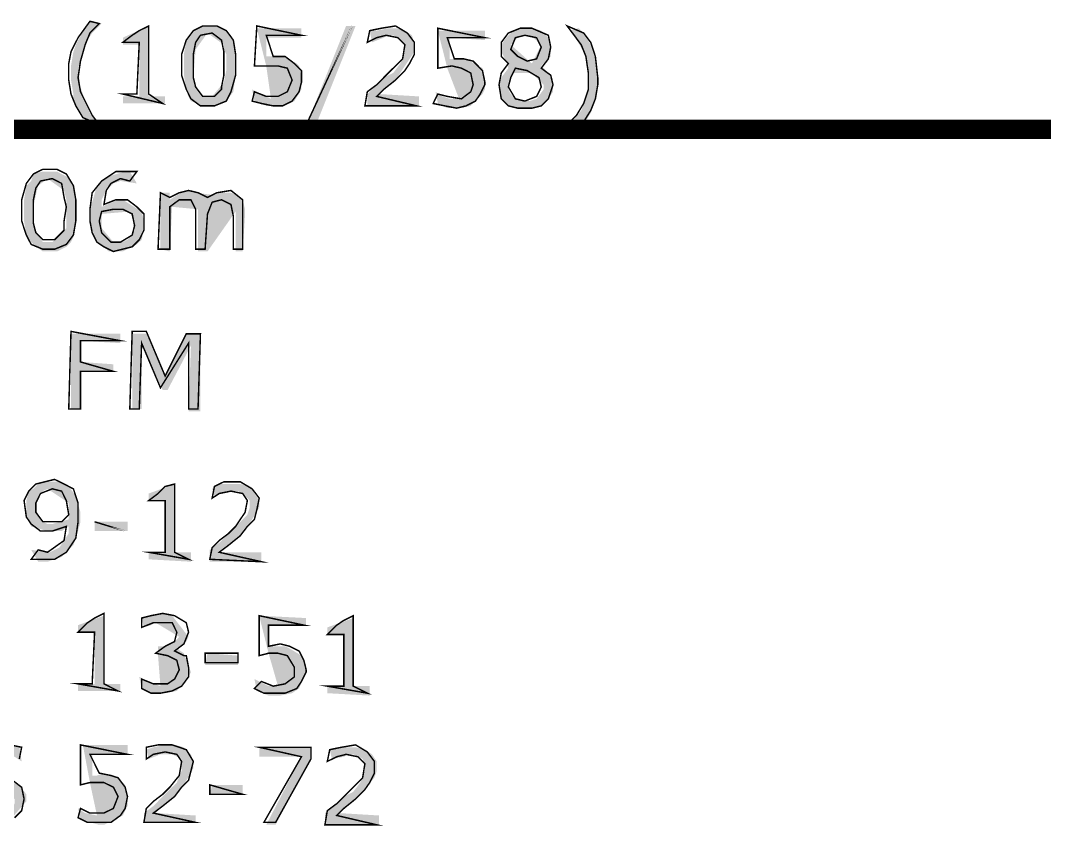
# Model space of a CAD drawing. Header units: millimetres. Extents: x 688550 to 690417, y 7458888 to 7459543.
# Drawn here: x 690059.63 to 690091.9, y 7459474.05 to 7459499.43 of the extents above; entities that cross this region are included whole.
import ezdxf

# ---------------------------------------------------------------- set-up
doc = ezdxf.new("R2010")
doc.units = ezdxf.units.MM
doc.header["$LTSCALE"] = 3
doc.header["$MEASUREMENT"] = 0
for name, color, linetype in [('H', 7, 'Continuous'), ('label_cabos', 7, 'Continuous'), ('P', 7, 'Continuous')]:
    doc.layers.add(name, color=color, linetype=linetype)

msp = doc.modelspace()

# ---------------------------------------------------------------- hatches: boundary and pattern name
at = {"layer": 'H', "linetype": 'Continuous'}
for points in [[(690062.191, 7459496.143), (690061.822, 7459496.143), (690061.671, 7459496.295), (690061.448, 7459496.664), (690061.301, 7459496.887), (690061.301, 7459497.109), (690061.225, 7459497.55), (690061.225, 7459497.996), (690061.301, 7459498.441), (690061.377, 7459498.663), (690061.448, 7459498.81), (690061.671, 7459499.184), (690061.822, 7459499.403), (690062.191, 7459499.331), (690061.969, 7459499.109), (690061.893, 7459499.033), (690061.746, 7459498.81), (690061.671, 7459498.588), (690061.599, 7459498.365), (690061.524, 7459498.147), (690061.448, 7459497.924), (690061.524, 7459497.332), (690061.671, 7459496.887), (690061.822, 7459496.517), (690062.116, 7459496.219), (690062.191, 7459496.143), (690062.191, 7459496.143)], [(690064.191, 7459496.811), (690062.859, 7459496.811), (690062.859, 7459497.034), (690063.376, 7459497.034), (690063.376, 7459498.663), (690062.859, 7459498.663), (690062.859, 7459498.886), (690063.674, 7459499.256), (690063.674, 7459497.034), (690064.191, 7459497.034), (690064.191, 7459496.811)], [(690065.375, 7459496.736), (690065.375, 7459497.034), (690065.526, 7459497.034), (690065.673, 7459497.034), (690066.043, 7459497.479), (690066.118, 7459497.849), (690066.118, 7459498.365), (690066.043, 7459498.516), (690066.043, 7459498.663), (690065.526, 7459499.033), (690065.152, 7459498.516), (690065.081, 7459497.626), (690065.152, 7459497.332), (690065.375, 7459497.034), (690065.375, 7459496.736), (690065.005, 7459496.887), (690064.93, 7459497.034), (690064.858, 7459497.256), (690064.783, 7459497.702), (690064.783, 7459497.996), (690064.783, 7459498.365), (690064.858, 7459498.81), (690065.005, 7459498.962), (690065.081, 7459499.109), (690065.375, 7459499.256), (690065.82, 7459499.256), (690066.118, 7459499.109), (690066.265, 7459498.962), (690066.341, 7459498.81), (690066.412, 7459498.294), (690066.412, 7459497.996), (690066.412, 7459497.702), (690066.341, 7459497.181), (690066.118, 7459496.887), (690065.745, 7459496.736), (690065.375, 7459496.736)], [(690067.525, 7459496.736), (690067.378, 7459496.736), (690067.005, 7459496.887), (690066.933, 7459497.256), (690067.227, 7459497.109), (690067.378, 7459497.034), (690067.525, 7459496.958), (690067.378, 7459497.996), (690067.08, 7459499.184), (690068.487, 7459499.184), (690068.487, 7459498.886), (690067.378, 7459498.886), (690067.378, 7459498.294), (690067.748, 7459498.294), (690067.895, 7459498.294), (690068.042, 7459498.218), (690068.34, 7459498.071), (690068.412, 7459497.996), (690068.487, 7459497.626), (690068.487, 7459497.479), (690068.487, 7459497.256), (690068.265, 7459496.887), (690068.118, 7459496.811), (690067.748, 7459496.736), (690067.525, 7459496.736)], [(690068.71, 7459496.295), (690069.894, 7459499.256), (690070.192, 7459499.256), (690069.008, 7459496.295), (690068.71, 7459496.295)], [(690072.192, 7459496.736), (690070.562, 7459496.736), (690070.562, 7459497.109), (690070.86, 7459497.403), (690071.079, 7459497.626), (690071.377, 7459497.773), (690071.599, 7459498.071), (690071.675, 7459498.218), (690071.746, 7459498.441), (690071.746, 7459498.663), (690071.675, 7459498.739), (690071.377, 7459498.962), (690071.23, 7459498.962), (690071.079, 7459498.886), (690070.709, 7459498.739), (690070.638, 7459499.109), (690070.86, 7459499.109), (690071.23, 7459499.184), (690071.452, 7459499.184), (690071.746, 7459499.109), (690071.969, 7459498.962), (690072.045, 7459498.663), (690072.045, 7459498.441), (690071.452, 7459497.55), (690071.301, 7459497.403), (690070.932, 7459497.109), (690072.192, 7459497.034), (690072.192, 7459496.736)], [(690073.305, 7459496.664), (690073.082, 7459496.664), (690072.784, 7459496.811), (690072.712, 7459497.181), (690072.931, 7459497.034), (690073.153, 7459496.958), (690073.305, 7459496.958), (690073.452, 7459496.958), (690073.082, 7459497.924), (690072.784, 7459499.109), (690074.266, 7459499.109), (690074.266, 7459498.81), (690073.153, 7459498.886), (690073.153, 7459498.218), (690073.527, 7459498.218), (690073.674, 7459498.218), (690074.191, 7459497.924), (690074.266, 7459497.626), (690074.266, 7459497.403), (690074.266, 7459497.256), (690074.191, 7459497.109), (690074.044, 7459496.958), (690073.821, 7459496.736), (690073.527, 7459496.664), (690073.305, 7459496.664)], [(690075.379, 7459496.664), (690075.006, 7459496.736), (690074.783, 7459496.958), (690074.712, 7459497.256), (690074.712, 7459497.479), (690074.783, 7459497.626), (690075.006, 7459497.924), (690075.157, 7459497.773), (690075.006, 7459497.479), (690075.006, 7459497.256), (690075.081, 7459497.109), (690075.228, 7459496.958), (690075.451, 7459496.887), (690075.673, 7459496.887), (690075.896, 7459496.958), (690076.119, 7459497.256), (690076.119, 7459497.403), (690075.749, 7459497.773), (690075.157, 7459497.773), (690075.006, 7459497.924), (690074.934, 7459498.147), (690074.783, 7459498.441), (690074.783, 7459498.663), (690074.934, 7459498.886), (690075.157, 7459499.109), (690075.379, 7459499.184), (690075.749, 7459499.184), (690075.673, 7459498.962), (690075.451, 7459498.962), (690075.304, 7459498.886), (690075.081, 7459498.663), (690075.749, 7459498.071), (690075.749, 7459498.071), (690076.043, 7459498.663), (690075.972, 7459498.739), (690075.673, 7459498.962), (690075.749, 7459499.184), (690076.043, 7459499.109), (690076.266, 7459498.886), (690076.341, 7459498.663), (690076.341, 7459498.441), (690076.341, 7459498.294), (690076.043, 7459497.996), (690076.266, 7459497.773), (690076.413, 7459497.479), (690076.413, 7459497.181), (690076.266, 7459496.958), (690076.043, 7459496.736), (690075.749, 7459496.664), (690075.379, 7459496.664)], [(690077.227, 7459495.996), (690076.858, 7459495.996), (690077.009, 7459496.219), (690077.303, 7459496.589), (690077.45, 7459496.958), (690077.526, 7459497.256), (690077.526, 7459497.479), (690077.526, 7459497.702), (690077.526, 7459497.996), (690077.379, 7459498.441), (690077.156, 7459498.81), (690076.933, 7459499.109), (690077.227, 7459499.184), (690077.379, 7459499.033), (690077.601, 7459498.663), (690077.673, 7459498.516), (690077.748, 7459498.294), (690077.824, 7459497.849), (690077.824, 7459497.626), (690077.824, 7459497.332), (690077.748, 7459496.887), (690077.673, 7459496.736), (690077.601, 7459496.517), (690077.379, 7459496.143), (690077.227, 7459495.996)], [(690060.562, 7459492.145), (690060.339, 7459492.145), (690060.041, 7459492.368), (690059.894, 7459492.515), (690059.818, 7459492.662), (690059.747, 7459493.107), (690059.747, 7459493.775), (690059.818, 7459494.22), (690059.97, 7459494.367), (690060.192, 7459494.22), (690060.117, 7459493.922), (690060.041, 7459493.552), (690060.041, 7459493.107), (690060.117, 7459492.813), (690060.339, 7459492.439), (690060.486, 7459492.439), (690060.633, 7459492.439), (690061.078, 7459492.884), (690061.078, 7459493.329), (690061.078, 7459493.775), (690061.007, 7459494.069), (690060.486, 7459494.442), (690060.192, 7459494.22), (690059.97, 7459494.367), (690060.041, 7459494.589), (690060.339, 7459494.665), (690060.784, 7459494.665), (690061.078, 7459494.514), (690061.225, 7459494.367), (690061.301, 7459494.22), (690061.377, 7459493.775), (690061.377, 7459493.107), (690061.301, 7459492.59), (690061.225, 7459492.439), (690061.078, 7459492.292), (690060.784, 7459492.145), (690060.562, 7459492.145)], [(690062.637, 7459492.145), (690062.414, 7459492.145), (690062.338, 7459492.216), (690062.116, 7459492.368), (690061.969, 7459492.59), (690061.822, 7459493.107), (690061.822, 7459493.476), (690061.893, 7459493.699), (690062.044, 7459494.22), (690062.191, 7459494.367), (690062.414, 7459494.514), (690062.931, 7459494.665), (690063.078, 7459494.665), (690063.3, 7459494.291), (690062.784, 7459494.367), (690062.561, 7459494.291), (690062.338, 7459494.069), (690062.191, 7459493.775), (690062.191, 7459493.552), (690062.191, 7459493.329), (690062.191, 7459493.107), (690062.191, 7459492.884), (690062.561, 7459492.439), (690062.637, 7459492.439), (690062.859, 7459492.439), (690063.006, 7459492.515), (690063.229, 7459492.813), (690063.229, 7459493.031), (690063.078, 7459493.405), (690062.191, 7459493.329), (690062.191, 7459493.552), (690062.708, 7459493.775), (690062.859, 7459493.775), (690063.451, 7459493.405), (690063.523, 7459493.107), (690063.523, 7459492.813), (690063.451, 7459492.515), (690063.3, 7459492.368), (690063.153, 7459492.292), (690062.859, 7459492.145), (690062.637, 7459492.145)], [(690066.412, 7459492.145), (690066.412, 7459493.405), (690065.526, 7459492.145), (690065.228, 7459492.145), (690065.228, 7459493.476), (690064.413, 7459493.552), (690064.338, 7459492.145), (690064.044, 7459492.216), (690064.044, 7459493.997), (690064.338, 7459493.997), (690064.338, 7459493.775), (690064.56, 7459493.922), (690064.858, 7459494.069), (690065.005, 7459494.069), (690065.152, 7459493.997), (690065.745, 7459493.922), (690065.896, 7459493.997), (690066.043, 7459493.997), (690066.265, 7459493.997), (690066.488, 7459493.922), (690066.635, 7459493.775), (690066.711, 7459493.476), (690066.711, 7459493.329), (690066.635, 7459492.145), (690066.412, 7459492.145)], [(690061.524, 7459487.181), (690061.225, 7459487.181), (690061.225, 7459489.549), (690062.784, 7459489.549), (690062.784, 7459489.255), (690061.524, 7459489.331), (690061.524, 7459488.663), (690062.561, 7459488.588), (690062.561, 7459488.365), (690061.524, 7459488.365), (690061.524, 7459487.181)], [(690064.93, 7459487.105), (690065.005, 7459489.18), (690064.266, 7459487.773), (690064.115, 7459487.773), (690063.451, 7459489.255), (690063.451, 7459487.181), (690063.153, 7459487.181), (690063.153, 7459489.549), (690063.598, 7459489.549), (690064.191, 7459488.218), (690064.858, 7459489.549), (690065.304, 7459489.549), (690065.304, 7459487.105), (690064.93, 7459487.105)], [(690060.192, 7459482.363), (690059.97, 7459482.737), (690060.562, 7459482.661), (690060.856, 7459482.808), (690061.154, 7459483.254), (690061.154, 7459483.476), (690061.154, 7459483.699), (690061.154, 7459483.997), (690061.154, 7459484.215), (690060.486, 7459484.661), (690060.339, 7459484.589), (690060.117, 7459484.215), (690060.117, 7459483.997), (690060.339, 7459483.623), (690060.486, 7459483.552), (690060.633, 7459483.552), (690061.154, 7459483.699), (690061.154, 7459483.476), (690060.931, 7459483.329), (690060.633, 7459483.329), (690060.486, 7459483.329), (690059.97, 7459483.476), (690059.894, 7459483.623), (690059.818, 7459483.774), (690059.818, 7459483.997), (690059.818, 7459484.291), (690059.894, 7459484.589), (690060.041, 7459484.661), (690060.192, 7459484.812), (690060.486, 7459484.883), (690060.709, 7459484.883), (690060.856, 7459484.883), (690061.007, 7459484.812), (690061.154, 7459484.736), (690061.377, 7459484.438), (690061.524, 7459483.921), (690061.524, 7459483.623), (690061.448, 7459483.329), (690061.301, 7459482.884), (690060.931, 7459482.514), (690060.486, 7459482.363), (690060.192, 7459482.363)], [(690065.005, 7459482.363), (690063.674, 7459482.439), (690063.674, 7459482.661), (690064.191, 7459482.661), (690064.191, 7459484.291), (690063.674, 7459484.291), (690063.674, 7459484.514), (690064.489, 7459484.812), (690064.489, 7459482.661), (690065.005, 7459482.661), (690065.005, 7459482.363)], [(690067.227, 7459482.363), (690065.598, 7459482.363), (690065.598, 7459482.737), (690065.896, 7459482.96), (690066.043, 7459483.107), (690066.19, 7459483.254), (690066.412, 7459483.476), (690066.635, 7459483.699), (690066.782, 7459483.846), (690066.858, 7459484.068), (690066.858, 7459484.291), (690066.782, 7459484.367), (690066.635, 7459484.514), (690066.488, 7459484.589), (690066.265, 7459484.589), (690066.118, 7459484.589), (690065.967, 7459484.514), (690065.745, 7459484.438), (690065.673, 7459484.661), (690065.896, 7459484.812), (690066.265, 7459484.812), (690066.559, 7459484.812), (690066.858, 7459484.736), (690067.156, 7459484.291), (690067.156, 7459484.068), (690066.711, 7459483.329), (690066.559, 7459483.182), (690066.412, 7459483.031), (690065.896, 7459482.661), (690067.227, 7459482.661), (690067.227, 7459482.363)], [(690063.006, 7459483.329), (690061.969, 7459483.329), (690061.969, 7459483.623), (690063.006, 7459483.623), (690063.006, 7459483.329)], [(690062.784, 7459478.289), (690061.448, 7459478.289), (690061.448, 7459478.512), (690061.969, 7459478.512), (690061.969, 7459480.141), (690061.448, 7459480.141), (690061.448, 7459480.364), (690062.263, 7459480.662), (690062.263, 7459478.512), (690062.784, 7459478.512), (690062.784, 7459478.289)], [(690063.968, 7459478.218), (690063.821, 7459478.218), (690063.451, 7459478.365), (690063.376, 7459478.734), (690063.674, 7459478.587), (690064.044, 7459478.44), (690063.968, 7459479.402), (690063.968, 7459479.696), (690064.191, 7459479.696), (690064.413, 7459479.772), (690064.636, 7459479.994), (690063.892, 7459480.44), (690063.745, 7459480.364), (690063.523, 7459480.293), (690063.451, 7459480.587), (690063.674, 7459480.662), (690064.044, 7459480.734), (690064.266, 7459480.734), (690064.413, 7459480.662), (690064.93, 7459479.994), (690064.858, 7459479.847), (690064.711, 7459479.696), (690064.56, 7459479.625), (690064.783, 7459479.478), (690065.005, 7459478.881), (690064.93, 7459478.734), (690064.56, 7459478.289), (690064.191, 7459478.218), (690063.968, 7459478.218)], [(690067.597, 7459478.142), (690067.45, 7459478.142), (690067.08, 7459478.289), (690067.005, 7459478.663), (690067.303, 7459478.512), (690067.45, 7459478.44), (690067.597, 7459478.44), (690067.748, 7459478.44), (690067.45, 7459479.478), (690067.156, 7459480.662), (690068.634, 7459480.587), (690068.634, 7459480.364), (690067.45, 7459480.364), (690067.45, 7459479.696), (690067.819, 7459479.696), (690067.971, 7459479.696), (690068.118, 7459479.625), (690068.487, 7459479.402), (690068.634, 7459479.104), (690068.634, 7459478.881), (690068.563, 7459478.734), (690068.412, 7459478.365), (690068.193, 7459478.218), (690067.819, 7459478.142), (690067.597, 7459478.142)], [(690070.638, 7459478.142), (690069.302, 7459478.218), (690069.302, 7459478.44), (690069.823, 7459478.44), (690069.823, 7459480.07), (690069.302, 7459480.07), (690069.302, 7459480.293), (690070.117, 7459480.587), (690070.117, 7459478.44), (690070.638, 7459478.44), (690070.638, 7459478.142)], [(690066.488, 7459479.104), (690065.451, 7459479.104), (690065.526, 7459479.478), (690066.488, 7459479.402), (690066.488, 7459479.104)], [(690058.71, 7459474.144), (690058.411, 7459474.144), (690058.042, 7459474.291), (690057.895, 7459474.736), (690058.264, 7459474.585), (690058.487, 7459474.438), (690058.71, 7459474.438), (690058.932, 7459474.438), (690059.226, 7459474.438), (690059.449, 7459474.736), (690059.449, 7459474.883), (690058.558, 7459475.328), (690058.411, 7459475.328), (690058.189, 7459475.475), (690057.966, 7459475.845), (690057.966, 7459476.143), (690058.042, 7459476.366), (690058.189, 7459476.437), (690058.34, 7459476.513), (690058.634, 7459476.66), (690058.857, 7459476.66), (690059.226, 7459476.588), (690059.449, 7459476.588), (690059.596, 7459476.513), (690059.671, 7459476.067), (690059.449, 7459476.214), (690059.004, 7459476.366), (690058.71, 7459476.366), (690058.487, 7459476.29), (690058.264, 7459476.067), (690058.264, 7459475.92), (690058.857, 7459475.551), (690059.155, 7459475.475), (690059.596, 7459475.328), (690059.818, 7459475.03), (690059.818, 7459474.807), (690059.302, 7459474.215), (690059.155, 7459474.144), (690058.932, 7459474.144), (690058.71, 7459474.144)], [(690062.116, 7459474.068), (690061.822, 7459474.144), (690061.524, 7459474.215), (690061.448, 7459474.585), (690061.671, 7459474.438), (690062.044, 7459474.362), (690061.822, 7459475.4), (690061.599, 7459476.588), (690063.006, 7459476.588), (690063.006, 7459476.29), (690061.893, 7459476.29), (690061.893, 7459475.622), (690062.044, 7459475.622), (690062.263, 7459475.698), (690062.414, 7459475.622), (690062.561, 7459475.622), (690062.708, 7459475.551), (690062.931, 7459475.328), (690063.006, 7459475.03), (690063.006, 7459474.807), (690063.006, 7459474.66), (690062.859, 7459474.362), (690062.561, 7459474.215), (690062.263, 7459474.068), (690062.116, 7459474.068)], [(690065.152, 7459474.144), (690063.523, 7459474.144), (690063.523, 7459474.438), (690063.821, 7459474.66), (690064.115, 7459474.959), (690064.338, 7459475.181), (690064.56, 7459475.4), (690064.711, 7459475.773), (690064.711, 7459476.143), (690064.413, 7459476.29), (690064.191, 7459476.29), (690064.044, 7459476.29), (690063.674, 7459476.143), (690063.598, 7459476.437), (690063.821, 7459476.513), (690064.191, 7459476.588), (690064.489, 7459476.588), (690064.783, 7459476.513), (690065.005, 7459476.29), (690065.081, 7459476.067), (690065.081, 7459475.845), (690065.005, 7459475.698), (690064.636, 7459475.106), (690064.266, 7459474.807), (690063.892, 7459474.438), (690065.152, 7459474.362), (690065.152, 7459474.144)], [(690067.378, 7459474.068), (690068.487, 7459476.214), (690067.156, 7459476.214), (690067.156, 7459476.513), (690068.785, 7459476.513), (690068.785, 7459476.143), (690067.672, 7459474.068), (690067.378, 7459474.068)], [(690070.932, 7459474.068), (690069.226, 7459474.068), (690069.226, 7459474.438), (690069.525, 7459474.66), (690069.672, 7459474.807), (690069.823, 7459474.959), (690070.117, 7459475.106), (690070.339, 7459475.4), (690070.415, 7459475.551), (690070.486, 7459475.773), (690070.486, 7459475.92), (690070.415, 7459476.143), (690070.117, 7459476.29), (690069.97, 7459476.29), (690069.823, 7459476.214), (690069.449, 7459476.143), (690069.378, 7459476.437), (690069.6, 7459476.513), (690069.97, 7459476.513), (690070.192, 7459476.513), (690070.486, 7459476.437), (690070.709, 7459476.29), (690070.86, 7459476.067), (690070.86, 7459475.773), (690070.785, 7459475.551), (690070.192, 7459474.883), (690070.045, 7459474.736), (690069.672, 7459474.438), (690070.932, 7459474.362), (690070.932, 7459474.068)], [(690066.635, 7459475.03), (690065.598, 7459475.03), (690065.673, 7459475.328), (690066.635, 7459475.328), (690066.635, 7459475.03)]]:
    msp.add_hatch(color=256, dxfattribs=at).paths.add_polyline_path(points)

# ---------------------------------------------------------------- linework, layer by layer
at = {"layer": 'label_cabos', "color": 5, "linetype": 'Continuous', "const_width": 0.6}
msp.add_lwpolyline([(690095.602, 7459495.996), (690008.86, 7459495.996)], dxfattribs=at)
at = {"layer": 'P', "const_width": 0.0462}
for points in [[(690062.116, 7459496.143), (690061.893, 7459496.442), (690061.746, 7459496.736), (690061.524, 7459497.181), (690061.448, 7459497.626), (690061.524, 7459498.147), (690061.671, 7459498.663), (690061.822, 7459499.033), (690062.116, 7459499.331), (690061.822, 7459499.403), (690061.448, 7459498.886), (690061.225, 7459498.441), (690061.154, 7459498.071), (690061.154, 7459497.55), (690061.225, 7459497.109), (690061.377, 7459496.736), (690061.599, 7459496.366), (690062.116, 7459496.143), (690062.116, 7459496.143)], [(690064.115, 7459496.811), (690063.674, 7459497.109), (690063.674, 7459499.256), (690063.376, 7459499.109), (690063.153, 7459498.962), (690062.859, 7459498.739), (690063.376, 7459498.739), (690063.3, 7459497.109), (690062.859, 7459497.109), (690064.115, 7459496.811), (690064.115, 7459496.811)], [(690066.412, 7459497.996), (690066.412, 7459498.365), (690066.341, 7459498.81), (690066.118, 7459499.109), (690065.82, 7459499.256), (690065.375, 7459499.256), (690065.081, 7459499.109), (690064.858, 7459498.81), (690064.711, 7459498.365), (690064.711, 7459498.071), (690064.711, 7459497.702), (690064.858, 7459497.256), (690065.005, 7459496.958), (690065.304, 7459496.736), (690065.745, 7459496.736), (690066.118, 7459496.887), (690066.265, 7459497.181), (690066.412, 7459497.702), (690066.412, 7459497.996), (690066.412, 7459497.996)], [(690068.487, 7459497.55), (690068.487, 7459497.849), (690068.265, 7459498.071), (690067.971, 7459498.294), (690067.597, 7459498.294), (690067.378, 7459498.962), (690068.487, 7459498.962), (690067.08, 7459499.256), (690067.005, 7459497.996), (690067.303, 7459497.996), (690067.748, 7459497.996), (690068.042, 7459497.924), (690068.193, 7459497.55), (690068.042, 7459497.181), (690067.748, 7459497.034), (690067.378, 7459497.034), (690067.005, 7459497.181), (690066.933, 7459496.887), (690067.227, 7459496.811), (690067.597, 7459496.736), (690067.895, 7459496.736), (690068.193, 7459496.887), (690068.412, 7459497.181), (690068.487, 7459497.479), (690068.487, 7459497.55), (690068.487, 7459497.55)], [(690070.117, 7459499.331), (690068.71, 7459496.295), (690070.117, 7459499.331), (690070.117, 7459499.331)], [(690072.116, 7459496.736), (690070.86, 7459497.034), (690071.079, 7459497.256), (690071.452, 7459497.55), (690071.746, 7459497.849), (690071.893, 7459498.071), (690072.045, 7459498.365), (690072.045, 7459498.739), (690071.822, 7459499.033), (690071.452, 7459499.256), (690071.007, 7459499.184), (690070.638, 7459499.109), (690070.562, 7459498.739), (690070.86, 7459498.886), (690071.154, 7459498.962), (690071.524, 7459498.886), (690071.746, 7459498.663), (690071.675, 7459498.218), (690071.301, 7459497.849), (690071.079, 7459497.626), (690070.86, 7459497.403), (690070.562, 7459497.181), (690070.486, 7459496.736), (690072.116, 7459496.736), (690072.116, 7459496.736)], [(690077.824, 7459497.626), (690077.748, 7459498.294), (690077.601, 7459498.739), (690077.379, 7459499.033), (690076.858, 7459499.256), (690077.08, 7459498.962), (690077.303, 7459498.663), (690077.45, 7459498.294), (690077.526, 7459497.773), (690077.526, 7459497.256), (690077.379, 7459496.811), (690077.156, 7459496.442), (690076.858, 7459496.143), (690077.227, 7459495.996), (690077.601, 7459496.589), (690077.748, 7459496.958), (690077.824, 7459497.403), (690077.824, 7459497.626), (690077.824, 7459497.626)], [(690065.967, 7459497.256), (690065.745, 7459497.034), (690065.375, 7459497.034), (690065.152, 7459497.332), (690065.081, 7459497.626), (690065.081, 7459497.924), (690065.081, 7459498.365), (690065.152, 7459498.739), (690065.304, 7459498.962), (690065.673, 7459499.033), (690065.967, 7459498.81), (690066.043, 7459498.441), (690066.043, 7459498.147), (690066.043, 7459497.702), (690065.967, 7459497.332), (690065.967, 7459497.256), (690065.967, 7459497.256)], [(690074.266, 7459497.479), (690074.191, 7459497.849), (690073.897, 7459498.147), (690073.599, 7459498.218), (690073.305, 7459498.218), (690073.082, 7459498.886), (690074.266, 7459498.886), (690072.784, 7459499.184), (690072.784, 7459497.924), (690073.229, 7459497.996), (690073.527, 7459497.924), (690073.821, 7459497.773), (690073.897, 7459497.403), (690073.821, 7459497.181), (690073.527, 7459496.958), (690073.082, 7459497.034), (690072.784, 7459497.109), (690072.637, 7459496.811), (690073.006, 7459496.736), (690073.376, 7459496.664), (690073.674, 7459496.736), (690073.968, 7459496.887), (690074.119, 7459497.109), (690074.266, 7459497.403), (690074.266, 7459497.479), (690074.266, 7459497.479)], [(690076.413, 7459497.403), (690076.341, 7459497.702), (690076.043, 7459497.924), (690076.266, 7459498.218), (690076.341, 7459498.588), (690076.266, 7459498.962), (690075.749, 7459499.184), (690075.379, 7459499.184), (690075.006, 7459499.033), (690074.783, 7459498.739), (690074.783, 7459498.294), (690075.006, 7459498.071), (690074.783, 7459497.773), (690074.712, 7459497.403), (690074.783, 7459496.958), (690075.006, 7459496.736), (690075.304, 7459496.664), (690075.749, 7459496.664), (690076.043, 7459496.736), (690076.266, 7459496.958), (690076.413, 7459497.403), (690076.413, 7459497.403)], [(690076.043, 7459498.588), (690075.896, 7459498.218), (690075.598, 7459498.147), (690075.304, 7459498.294), (690075.081, 7459498.516), (690075.228, 7459498.886), (690075.526, 7459498.962), (690075.896, 7459498.886), (690076.043, 7459498.588), (690076.043, 7459498.588)], [(690076.043, 7459497.332), (690075.896, 7459497.034), (690075.526, 7459496.887), (690075.228, 7459496.958), (690075.006, 7459497.332), (690075.081, 7459497.626), (690075.228, 7459497.924), (690075.598, 7459497.849), (690075.972, 7459497.626), (690076.043, 7459497.332), (690076.043, 7459497.332)], [(690061.377, 7459493.476), (690061.377, 7459493.775), (690061.301, 7459494.22), (690061.078, 7459494.589), (690060.784, 7459494.736), (690060.339, 7459494.736), (690060.041, 7459494.589), (690059.818, 7459494.291), (690059.671, 7459493.775), (690059.671, 7459493.476), (690059.671, 7459493.107), (690059.818, 7459492.662), (690059.97, 7459492.368), (690060.339, 7459492.216), (690060.709, 7459492.216), (690061.078, 7459492.368), (690061.301, 7459492.662), (690061.377, 7459493.107), (690061.377, 7459493.476), (690061.377, 7459493.476)], [(690060.931, 7459492.737), (690060.709, 7459492.515), (690060.339, 7459492.515), (690060.117, 7459492.737), (690060.041, 7459493.031), (690060.041, 7459493.329), (690060.041, 7459493.775), (690060.117, 7459494.144), (690060.264, 7459494.367), (690060.633, 7459494.442), (690060.931, 7459494.291), (690061.007, 7459493.85), (690061.078, 7459493.552), (690061.007, 7459493.107), (690061.007, 7459492.813), (690060.931, 7459492.737), (690060.931, 7459492.737)], [(690063.523, 7459493.031), (690063.523, 7459493.329), (690063.3, 7459493.552), (690063.006, 7459493.775), (690062.637, 7459493.775), (690062.263, 7459493.628), (690062.338, 7459494.069), (690062.485, 7459494.291), (690062.784, 7459494.442), (690063.078, 7459494.367), (690063.3, 7459494.665), (690063.006, 7459494.665), (690062.637, 7459494.665), (690062.191, 7459494.367), (690061.893, 7459493.997), (690061.822, 7459493.476), (690061.822, 7459493.107), (690061.893, 7459492.737), (690062.044, 7459492.439), (690062.263, 7459492.292), (690062.561, 7459492.145), (690063.153, 7459492.292), (690063.376, 7459492.515), (690063.523, 7459492.813), (690063.523, 7459493.031), (690063.523, 7459493.031)], [(690066.635, 7459492.216), (690066.635, 7459493.329), (690066.635, 7459493.775), (690066.265, 7459494.069), (690065.82, 7459493.997), (690065.526, 7459493.85), (690065.228, 7459493.997), (690064.93, 7459494.069), (690064.636, 7459493.997), (690064.338, 7459493.85), (690064.044, 7459493.997), (690063.968, 7459492.216), (690064.338, 7459492.216), (690064.338, 7459493.552), (690064.636, 7459493.775), (690065.005, 7459493.775), (690065.152, 7459493.476), (690065.152, 7459492.216), (690065.451, 7459492.216), (690065.526, 7459493.329), (690065.673, 7459493.699), (690065.967, 7459493.775), (690066.265, 7459493.628), (690066.341, 7459493.254), (690066.341, 7459492.216), (690066.635, 7459492.216), (690066.635, 7459492.216)], [(690063.229, 7459492.96), (690063.153, 7459492.662), (690062.784, 7459492.439), (690062.485, 7459492.439), (690062.191, 7459492.737), (690062.116, 7459493.107), (690062.191, 7459493.405), (690062.561, 7459493.476), (690062.859, 7459493.476), (690063.153, 7459493.329), (690063.229, 7459492.96), (690063.229, 7459492.96)], [(690062.784, 7459489.331), (690061.225, 7459489.625), (690061.154, 7459487.181), (690061.524, 7459487.181), (690061.524, 7459488.365), (690062.561, 7459488.365), (690061.524, 7459488.663), (690061.524, 7459489.331), (690062.784, 7459489.331), (690062.784, 7459489.331)], [(690065.228, 7459487.181), (690065.304, 7459489.549), (690064.858, 7459489.549), (690064.191, 7459488.218), (690063.598, 7459489.625), (690063.153, 7459489.625), (690063.078, 7459487.181), (690063.376, 7459487.181), (690063.451, 7459489.255), (690064.044, 7459487.848), (690064.93, 7459489.255), (690064.93, 7459487.181), (690065.228, 7459487.181), (690065.228, 7459487.181)], [(690061.448, 7459483.774), (690061.448, 7459484.215), (690061.301, 7459484.661), (690061.007, 7459484.812), (690060.709, 7459484.959), (690060.117, 7459484.812), (690059.894, 7459484.589), (690059.747, 7459484.291), (690059.818, 7459483.774), (690059.97, 7459483.552), (690060.264, 7459483.329), (690060.633, 7459483.329), (690061.078, 7459483.476), (690061.007, 7459483.031), (690060.486, 7459482.661), (690060.192, 7459482.737), (690059.97, 7459482.439), (690060.264, 7459482.439), (690060.709, 7459482.439), (690061.078, 7459482.661), (690061.377, 7459483.107), (690061.448, 7459483.623), (690061.448, 7459483.774), (690061.448, 7459483.774)], [(690064.93, 7459482.439), (690064.489, 7459482.661), (690064.489, 7459484.812), (690064.191, 7459484.736), (690063.968, 7459484.514), (690063.674, 7459484.291), (690064.191, 7459484.291), (690064.191, 7459482.661), (690063.674, 7459482.661), (690064.93, 7459482.439), (690064.93, 7459482.439)], [(690067.227, 7459482.363), (690065.896, 7459482.661), (690066.19, 7459482.884), (690066.559, 7459483.182), (690066.782, 7459483.476), (690067.005, 7459483.699), (690067.08, 7459483.997), (690067.156, 7459484.367), (690066.933, 7459484.661), (690066.559, 7459484.883), (690066.043, 7459484.883), (690065.745, 7459484.736), (690065.673, 7459484.367), (690065.896, 7459484.514), (690066.265, 7459484.589), (690066.635, 7459484.514), (690066.782, 7459484.291), (690066.711, 7459483.921), (690066.412, 7459483.476), (690066.19, 7459483.254), (690065.896, 7459483.031), (690065.673, 7459482.808), (690065.598, 7459482.439), (690067.227, 7459482.363), (690067.227, 7459482.363)], [(690061.154, 7459483.846), (690060.931, 7459483.623), (690060.633, 7459483.623), (690060.339, 7459483.623), (690060.117, 7459483.921), (690060.117, 7459484.215), (690060.264, 7459484.514), (690060.633, 7459484.661), (690060.931, 7459484.589), (690061.078, 7459484.291), (690061.154, 7459483.846), (690061.154, 7459483.846)], [(690062.931, 7459483.329), (690061.969, 7459483.623), (690062.931, 7459483.329), (690062.931, 7459483.329)], [(690062.708, 7459478.289), (690062.263, 7459478.512), (690062.263, 7459480.734), (690061.969, 7459480.587), (690061.746, 7459480.44), (690061.448, 7459480.141), (690061.969, 7459480.141), (690061.893, 7459478.512), (690061.448, 7459478.512), (690062.708, 7459478.289), (690062.708, 7459478.289)], [(690064.783, 7459479.402), (690064.489, 7459479.549), (690064.783, 7459479.772), (690064.93, 7459480.141), (690064.858, 7459480.44), (690064.489, 7459480.662), (690064.115, 7459480.734), (690063.745, 7459480.662), (690063.451, 7459480.587), (690063.451, 7459480.293), (690063.821, 7459480.44), (690064.115, 7459480.44), (690064.413, 7459480.44), (690064.56, 7459480.141), (690064.489, 7459479.847), (690064.191, 7459479.696), (690063.892, 7459479.478), (690064.266, 7459479.402), (690064.56, 7459479.255), (690064.636, 7459478.957), (690064.489, 7459478.663), (690064.266, 7459478.512), (690063.821, 7459478.512), (690063.451, 7459478.663), (690063.451, 7459478.365), (690063.745, 7459478.218), (690064.044, 7459478.218), (690064.413, 7459478.289), (690064.711, 7459478.44), (690064.93, 7459478.734), (690064.93, 7459479.033), (690064.858, 7459479.402), (690064.783, 7459479.402), (690064.783, 7459479.402)], [(690068.634, 7459478.957), (690068.563, 7459479.255), (690068.412, 7459479.549), (690068.118, 7459479.696), (690067.819, 7459479.772), (690067.45, 7459479.696), (690067.45, 7459480.364), (690068.563, 7459480.364), (690067.156, 7459480.662), (690067.156, 7459479.402), (690067.45, 7459479.478), (690067.748, 7459479.478), (690068.042, 7459479.402), (690068.265, 7459479.033), (690068.265, 7459478.734), (690067.971, 7459478.512), (690067.597, 7459478.44), (690067.227, 7459478.587), (690067.005, 7459478.365), (690067.303, 7459478.218), (690067.672, 7459478.218), (690067.971, 7459478.218), (690068.34, 7459478.365), (690068.487, 7459478.587), (690068.634, 7459478.881), (690068.634, 7459478.957), (690068.634, 7459478.957)], [(690070.562, 7459478.218), (690070.117, 7459478.44), (690070.117, 7459480.662), (690069.823, 7459480.515), (690069.6, 7459480.364), (690069.302, 7459480.07), (690069.823, 7459480.07), (690069.823, 7459478.44), (690069.302, 7459478.44), (690070.562, 7459478.218), (690070.562, 7459478.218)], [(690066.488, 7459479.18), (690066.488, 7459479.478), (690065.451, 7459479.478), (690065.451, 7459479.18), (690066.488, 7459479.18), (690066.488, 7459479.18)], [(690059.596, 7459476.143), (690059.671, 7459476.513), (690059.302, 7459476.588)], [(690063.006, 7459474.959), (690062.931, 7459475.253), (690062.708, 7459475.551), (690062.485, 7459475.622), (690062.116, 7459475.698), (690061.822, 7459476.29), (690063.006, 7459476.29), (690061.524, 7459476.588), (690061.524, 7459475.328), (690061.822, 7459475.4), (690062.263, 7459475.4), (690062.561, 7459475.253), (690062.708, 7459474.959), (690062.561, 7459474.585), (690062.263, 7459474.438), (690061.822, 7459474.438), (690061.524, 7459474.585), (690061.448, 7459474.291), (690061.746, 7459474.144), (690062.116, 7459474.144), (690062.485, 7459474.144), (690062.784, 7459474.362), (690062.931, 7459474.585), (690063.006, 7459474.959), (690063.006, 7459474.959)], [(690065.152, 7459474.144), (690063.821, 7459474.438), (690064.115, 7459474.66), (690064.489, 7459474.959), (690064.711, 7459475.253), (690064.93, 7459475.475), (690065.005, 7459475.773), (690065.081, 7459476.067), (690064.858, 7459476.437), (690064.413, 7459476.588), (690063.968, 7459476.588), (690063.598, 7459476.513), (690063.598, 7459476.143), (690063.821, 7459476.29), (690064.191, 7459476.366), (690064.56, 7459476.29), (690064.711, 7459476.067), (690064.636, 7459475.622), (690064.338, 7459475.253), (690064.115, 7459475.03), (690063.821, 7459474.807), (690063.598, 7459474.585), (690063.523, 7459474.144), (690065.152, 7459474.144), (690065.152, 7459474.144)], [(690068.785, 7459476.143), (690068.785, 7459476.513), (690067.156, 7459476.513), (690068.487, 7459476.214), (690067.303, 7459474.144), (690067.672, 7459474.144), (690068.785, 7459476.143), (690068.785, 7459476.143)], [(690070.86, 7459474.068), (690069.6, 7459474.362), (690069.823, 7459474.585), (690070.192, 7459474.883), (690070.486, 7459475.181), (690070.638, 7459475.4), (690070.785, 7459475.698), (690070.785, 7459476.067), (690070.562, 7459476.366), (690070.192, 7459476.588), (690069.747, 7459476.513), (690069.378, 7459476.437), (690069.302, 7459476.067), (690069.6, 7459476.214), (690069.894, 7459476.29), (690070.264, 7459476.214), (690070.486, 7459475.996), (690070.415, 7459475.551), (690070.045, 7459475.181), (690069.823, 7459474.959), (690069.6, 7459474.736), (690069.302, 7459474.513), (690069.226, 7459474.068), (690070.86, 7459474.068), (690070.86, 7459474.068)], [(690059.747, 7459474.883), (690059.671, 7459475.253), (690059.377, 7459475.475)], [(690066.635, 7459475.03), (690065.598, 7459475.328), (690065.598, 7459475.03), (690066.635, 7459475.03), (690066.635, 7459475.03)], [(690059.449, 7459474.291), (690059.671, 7459474.513), (690059.747, 7459474.883), (690059.747, 7459474.883)]]:
    msp.add_lwpolyline(points, dxfattribs=at)

doc.saveas('drawing.dxf')
